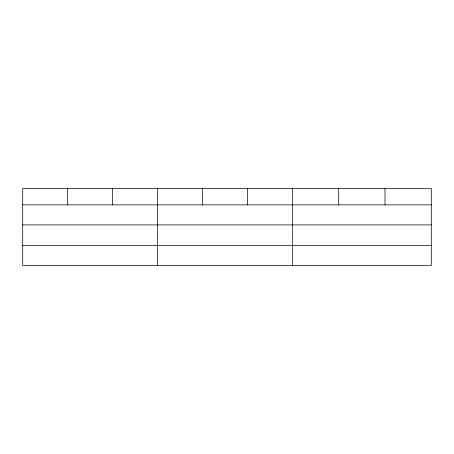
<?xml version="1.0" encoding="UTF-8"?>
<svg xmlns="http://www.w3.org/2000/svg" width="454" height="454" viewBox="0 0 454 454"><rect width="100%" height="100%" fill="white"/><g stroke="black" fill="none" stroke-linecap="round" stroke-linejoin="round"><path stroke-width="0.68" d="M431.3 224.895L431.3 188.45L22.7 188.45L22.7 265.55L431.3 265.55L431.3 224.895L22.7 224.895M22.7 204.868L431.3 204.868M22.7 245.523L431.3 245.523M384.992 188.45L384.992 204.868M338.684 188.45L338.684 204.868M292.376 188.45L292.376 265.55M247.43 188.45L247.43 204.868M202.484 188.45L202.484 204.868M157.538 188.45L157.538 265.55M112.592 188.45L112.592 204.868M67.646 188.45L67.646 204.868"/></g></svg>
